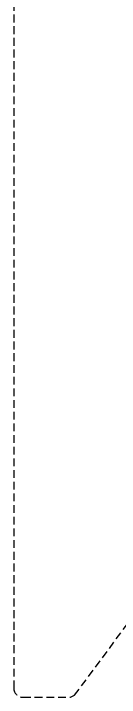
# Model space of a CAD drawing. Header units: millimetres. Extents: x -225 to 1123, y -1228 to 1.
# Drawn here: x 310.6 to 345, y -1228 to -1005 of the extents above; entities that cross this region are included whole.
import ezdxf

# ---------------------------------------------------------------- set-up
doc = ezdxf.new("R2010")
doc.units = ezdxf.units.MM
doc.linetypes.add('NASCOSTA', pattern=[0.381, 0.254, -0.127])
doc.layers.add('IQ_204_2D', color=7, linetype='Continuous')

msp = doc.modelspace()

# ---------------------------------------------------------------- linework, layer by layer
at = {"layer": 'IQ_204_2D', "linetype": 'NASCOSTA', "ltscale": 10}
for p, q in [((310.64, -891), (310.64, -1225)), ((330.43, -1227.35), (353.23, -1196.54)), ((313.64, -1228), (329.14, -1228)), ((329.14, -1228), (330.43, -1227.35))]:
    msp.add_line(p, q, dxfattribs=at)
msp.add_arc((313.64, -1225), 3, 180, 270, dxfattribs=at)

doc.saveas('drawing.dxf')
